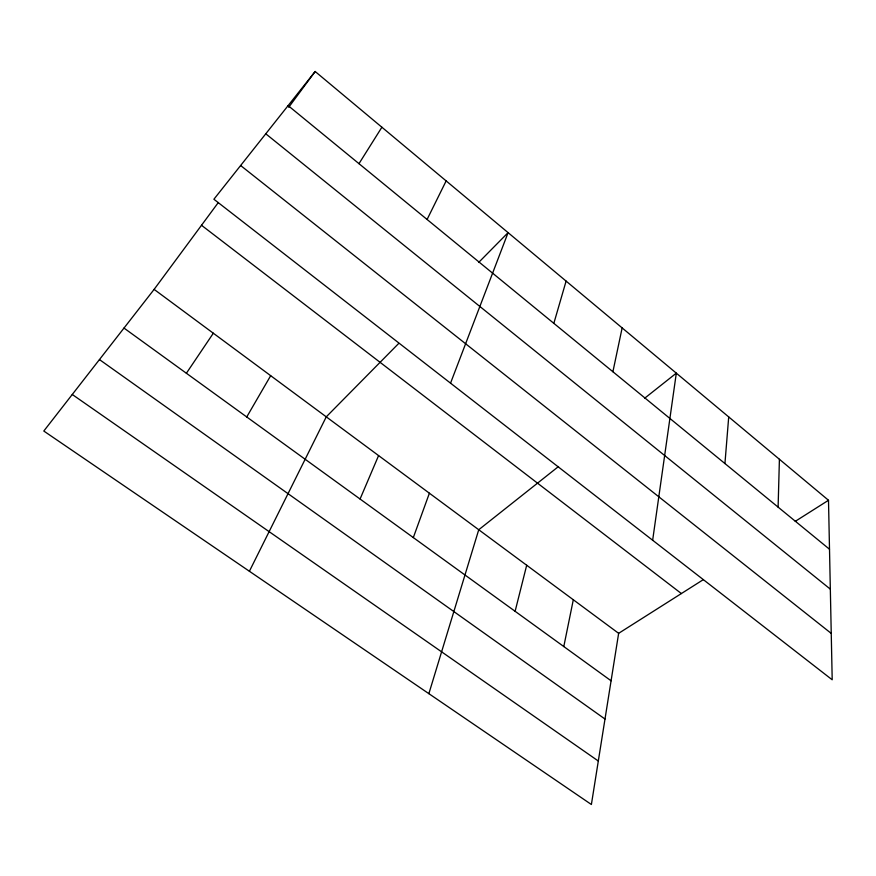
<?xml version="1.0" encoding="UTF-8"?>
<svg xmlns="http://www.w3.org/2000/svg" width="876" height="876" viewBox="0 0 876 876"><rect width="100%" height="100%" fill="white"/><g stroke="black" fill="none" stroke-linecap="round" stroke-linejoin="round"><path stroke-width="1.31" d="M778.107 507.116L779.41 459.265M724.934 463.546L728.712 416.91M652.653 540.24L676.316 373.154L644.67 398.23M703.318 579.638L618.642 633.326L591.388 804.507L43.8 431.036L154.121 289.387L218.332 202.509M563.794 646.554L573.309 599.764M612.904 371.742L622.146 327.898M515.11 611.306L526.695 565.25M553.84 323.343L566.104 281.097M428.868 693.661L478.745 529.739L558.538 466.503M413.319 537.59L429.393 493.21M450.538 383.162L508.091 232.644L478.657 262.461M360.069 499.024L378.585 455.586M427.083 219.471L446.158 180.905M249.397 571.262L326.266 416.845L398.777 343.381M246.736 416.965L270.684 375.684M358.985 163.67L381.892 127.228M186.38 373.264L213.328 333.219M288.697 107.31L315.163 71.493L828.499 500.273L832.2 679.787L213.897 199.246L315.163 71.493M795.233 521.362L828.499 500.273M72.27 394.485L598.308 761.014M99.448 359.576L604.998 719.043M123.987 328.073L611.087 680.794M154.121 289.387L618.642 633.326M201.502 225.274L681.375 593.556M240.637 165.52L831.247 633.403M265.778 133.798L830.328 589.143M288.127 105.602L829.506 549.241"/></g></svg>
